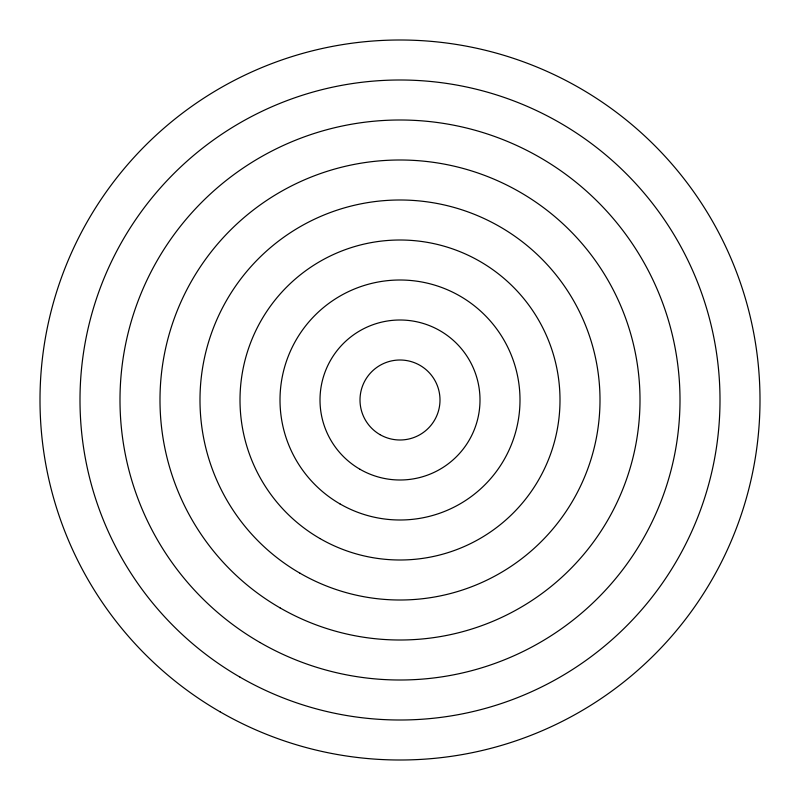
<?xml version="1.0" encoding="UTF-8"?>
<svg xmlns="http://www.w3.org/2000/svg" width="800" height="800" viewBox="0 0 800 800"><rect width="100%" height="100%" fill="white"/><g stroke="black" fill="none" stroke-linecap="round" stroke-linejoin="round"><path stroke-width="1.2" d="M220 711.77A360 360 0 0 0 760 400A360 360 0 0 0 220 88.23A360 360 0 0 0 220 711.77M240 677.13A320 320 0 0 0 720 400A320 320 0 0 0 240 122.87A320 320 0 0 0 240 677.13M260 642.49A280 280 0 0 0 680 400A280 280 0 0 0 260 157.51A280 280 0 0 0 260 642.49M280 607.85A240 240 0 0 0 640 400A240 240 0 0 0 280 192.15A240 240 0 0 0 280 607.85M300 573.21A200 200 0 0 0 600 400A200 200 0 0 0 300 226.79A200 200 0 0 0 300 573.21M320 538.56A160 160 0 0 0 560 400A160 160 0 0 0 320 261.44A160 160 0 0 0 320 538.56M340 503.92A120 120 0 0 0 520 400A120 120 0 0 0 340 296.08A120 120 0 0 0 340 503.92M360 469.28A80 80 0 0 0 480 400A80 80 0 0 0 360 330.72A80 80 0 0 0 360 469.28M380 434.64A40 40 0 0 0 440 400A40 40 0 0 0 380 365.36A40 40 0 0 0 380 434.64"/></g></svg>
